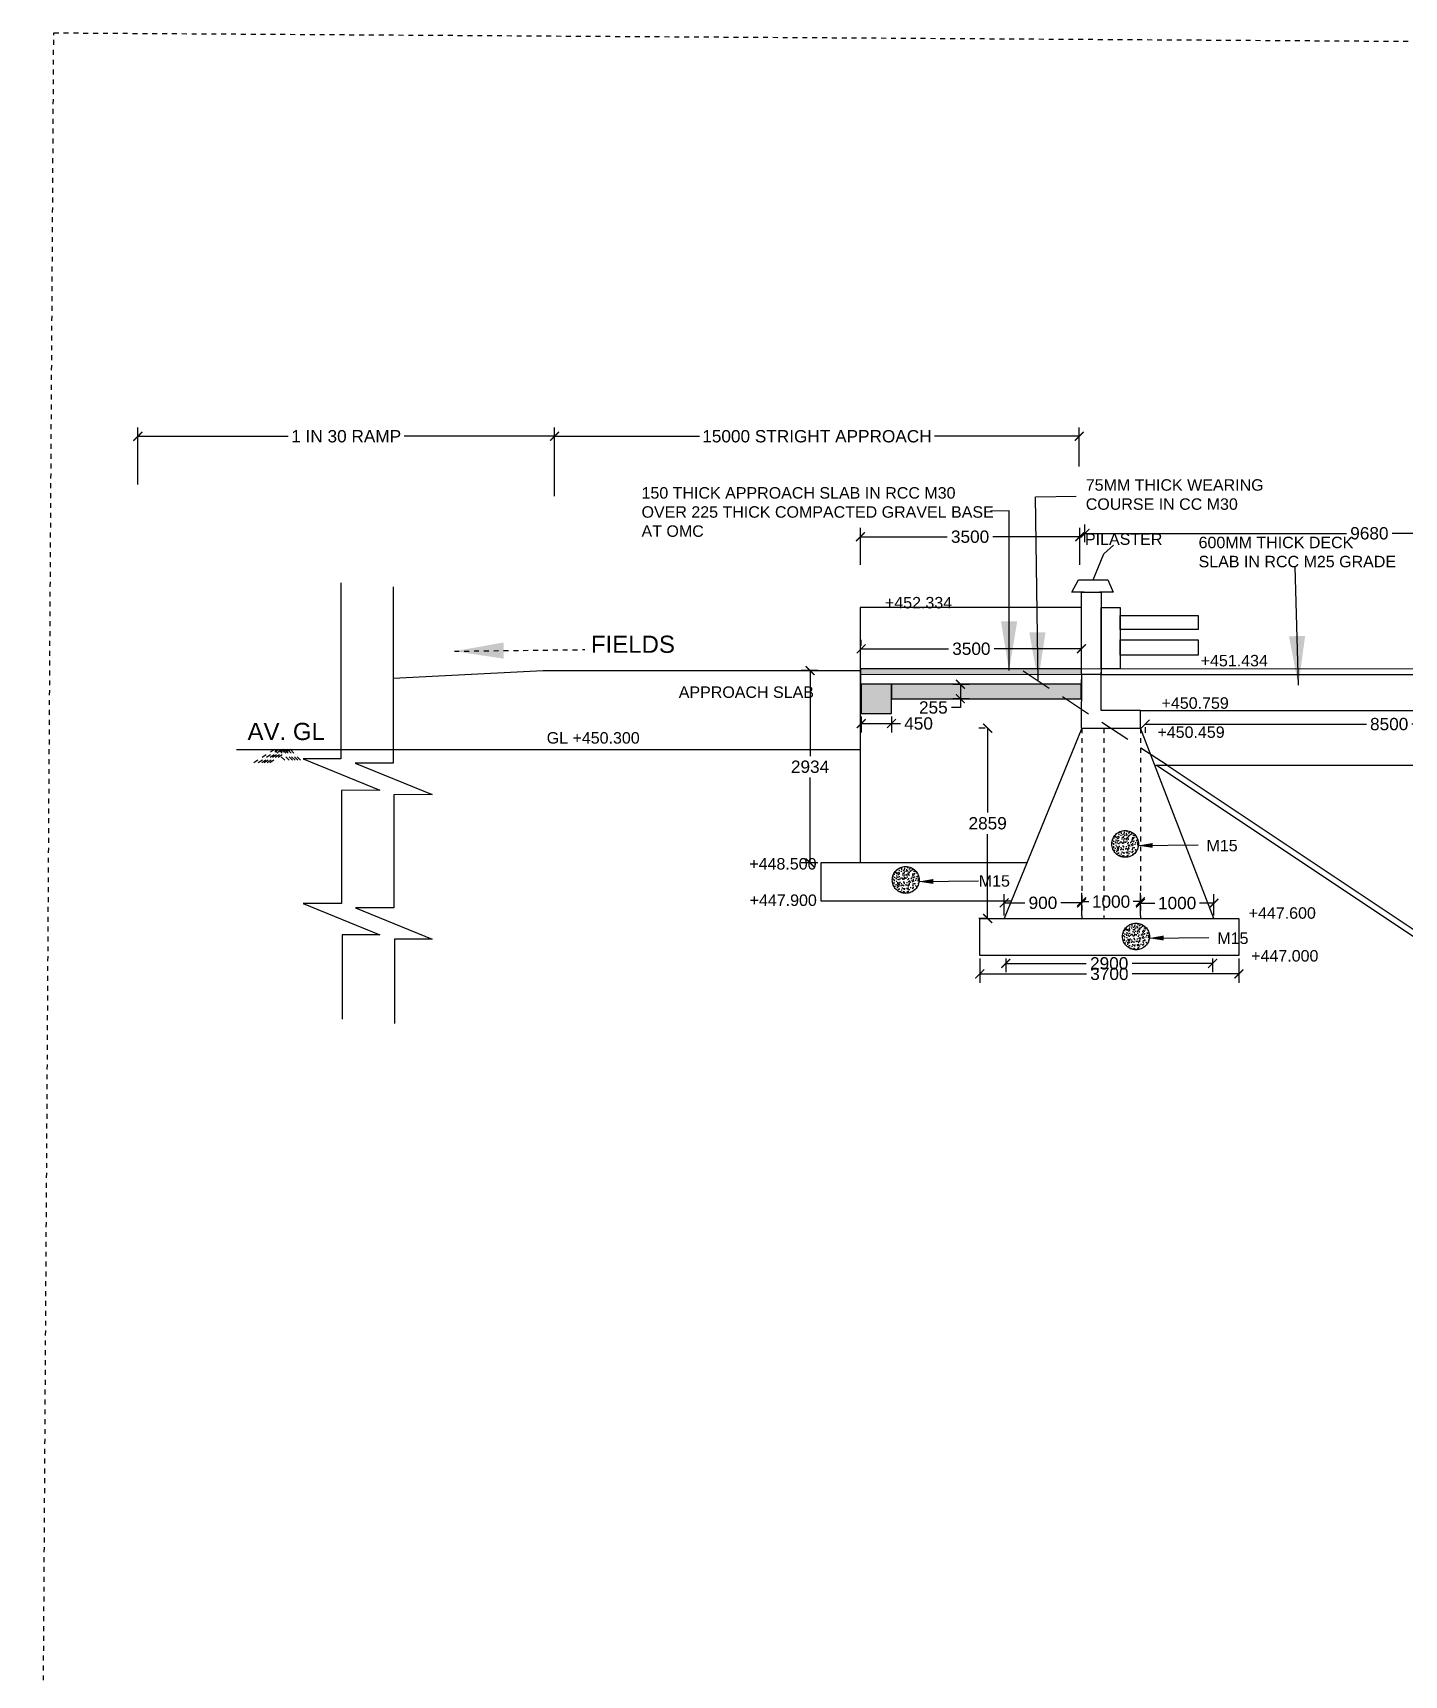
# Model space of a CAD drawing. Header units: inches. Extents: x 334 to 11487, y 381 to 10656.
# Drawn here: x 618.92 to 646.77, y 505.53 to 538.87 of the extents above; entities that cross this region are included whole.
import ezdxf

# ---------------------------------------------------------------- set-up
doc = ezdxf.new("R2010")
doc.units = ezdxf.units.IN
doc.header["$MEASUREMENT"] = 0
doc.linetypes.add('DASHDOT', pattern=[1, 0.5, -0.25, 0, -0.25])
doc.linetypes.add('HIDDEN', pattern=[9.525, 6.35, -3.175])
for name, color, linetype in [('DIMENSION', 255, 'Continuous'), ('DRAWING', 7, 'Continuous'), ('HATCH', 7, 'Continuous'), ('TEXT', 255, 'Continuous')]:
    doc.layers.add(name, color=color, linetype=linetype)
doc.styles.get("Standard").update_dxf_attribs({"font": 'arial.ttf'})
doc.styles.add('TIMES NEW ROMAN', font='times.ttf')
doc.dimstyles.new('dig', dxfattribs={"dimtxt": 0.1875, "dimasz": 0.18, "dimexe": 0.18, "dimexo": 0.0625, "dimgap": 0.09, "dimtad": 0, "dimtih": 1, "dimtoh": 1, "dimdec": 4, "dimzin": 0, "dimdsep": 46, "dimtxsty": 'Standard', "dimblk": 'ARCHTICK', "dimcen": 0.09, "dimadec": 0, "dimazin": 0, "dimtfac": 1, "dimtdec": 4, "dimtofl": 0, "dimtmove": 0, "dimatfit": 3, "dimldrblk": 'ARCHTICK', "dimfxl": 1, "dimtolj": 1, "dimtzin": 0, "dimarcsym": 0})
doc.dimstyles.new('ISO-25', dxfattribs={"dimtxt": 0.636364, "dimasz": 1, "dimexe": 1.25, "dimexo": 0.625, "dimtad": 0, "dimtih": 1, "dimtoh": 1, "dimlfac": 100, "dimtxsty": 'TIMES NEW ROMAN', "dimcen": 2.5, "dimadec": 0, "dimazin": 0, "dimtfac": 1, "dimtmove": 0, "dimatfit": 3, "dimfxl": 1, "dimarcsym": 0})

# ---------------------------------------------------------------- blocks, each defined once
blk = doc.blocks.new('_ArchTick')
at = {"color": 0, "linetype": 'ByBlock', "const_width": 0.15}
blk.add_lwpolyline([(-0.5, -0.5), (0.5, 0.5)], dxfattribs=at)
blk = doc.blocks.new('*D30')
at = {"layer": 'Defpoints', "color": 0, "linetype": 'HIDDEN', "transparency": 16777216}
for p in [(629.516, 530.683), (640.169, 530.006), (629.516, 529.408)]:
    blk.add_point(p, dxfattribs=at)
at = {"layer": 'DIMENSION', "color": 0, "linetype": 'HIDDEN', "lineweight": -2, "transparency": 16777216}
for p, q in [((629.516, 529.471), (629.516, 530.863)), ((640.169, 530.069), (640.169, 530.863)), ((629.516, 530.683), (632.457, 530.683)), ((640.169, 530.683), (637.229, 530.683))]:
    blk.add_line(p, q, dxfattribs=at)
at = {"layer": 'DIMENSION', "color": 0, "linetype": 'HIDDEN', "lineweight": -2, "transparency": 16777216, "xscale": 0.18, "yscale": 0.18, "zscale": 0.18, "rotation": 180}
blk.add_blockref('_ArchTick', (629.516, 530.683), dxfattribs=at)
at = {"layer": 'DIMENSION', "color": 0, "linetype": 'HIDDEN', "lineweight": -2, "transparency": 16777216, "xscale": 0.18, "yscale": 0.18, "zscale": 0.18}
blk.add_blockref('_ArchTick', (640.169, 530.683), dxfattribs=at)
at = {"layer": 'DIMENSION', "color": 0, "linetype": 'HIDDEN', "transparency": 16777216, "insert": (634.843, 530.683), "char_height": 0.25, "attachment_point": 5}
blk.add_mtext('\\A1;15000 STRIGHT APPROACH', dxfattribs=at)
blk = doc.blocks.new('*D31')
at = {"layer": 'Defpoints', "color": 0, "linetype": 'HIDDEN', "transparency": 16777216}
for p in [(621.055, 530.683), (629.516, 529.968), (621.055, 529.645)]:
    blk.add_point(p, dxfattribs=at)
at = {"layer": 'DIMENSION', "color": 0, "linetype": 'HIDDEN', "lineweight": -2, "transparency": 16777216}
for p, q in [((621.055, 529.707), (621.055, 530.863)), ((629.516, 530.03), (629.516, 530.863)), ((621.055, 530.683), (624.106, 530.683)), ((629.516, 530.683), (626.465, 530.683))]:
    blk.add_line(p, q, dxfattribs=at)
at = {"layer": 'DIMENSION', "color": 0, "linetype": 'HIDDEN', "lineweight": -2, "transparency": 16777216, "xscale": 0.18, "yscale": 0.18, "zscale": 0.18, "rotation": 180}
blk.add_blockref('_ArchTick', (621.055, 530.683), dxfattribs=at)
at = {"layer": 'DIMENSION', "color": 0, "linetype": 'HIDDEN', "lineweight": -2, "transparency": 16777216, "xscale": 0.18, "yscale": 0.18, "zscale": 0.18}
blk.add_blockref('_ArchTick', (629.516, 530.683), dxfattribs=at)
at = {"layer": 'DIMENSION', "color": 0, "linetype": 'HIDDEN', "transparency": 16777216, "insert": (625.285, 530.683), "char_height": 0.25, "attachment_point": 5}
blk.add_mtext('\\A1;1 IN 30 RAMP ', dxfattribs=at)
blk = doc.blocks.new('*D37')
at = {"layer": 'Defpoints', "color": 0, "linetype": 'HIDDEN', "transparency": 16777216}
for p in [(641.508, 524.843), (651.414, 524.843), (651.414, 524.84)]:
    blk.add_point(p, dxfattribs=at)
at = {"layer": 'DIMENSION', "color": 0, "linetype": 'HIDDEN', "lineweight": -2, "transparency": 16777216}
for p, q in [((641.508, 524.84), (645.998, 524.84)), ((651.414, 524.84), (646.924, 524.84)), ((641.508, 524.781), (641.508, 524.66)), ((651.414, 524.781), (651.414, 524.66))]:
    blk.add_line(p, q, dxfattribs=at)
at = {"layer": 'DIMENSION', "color": 0, "linetype": 'HIDDEN', "lineweight": -2, "transparency": 16777216, "xscale": 0.18, "yscale": 0.18, "zscale": 0.18, "rotation": 180}
blk.add_blockref('_ArchTick', (641.508, 524.84), dxfattribs=at)
at = {"layer": 'DIMENSION', "color": 0, "linetype": 'HIDDEN', "lineweight": -2, "transparency": 16777216, "xscale": 0.18, "yscale": 0.18, "zscale": 0.18}
blk.add_blockref('_ArchTick', (651.414, 524.84), dxfattribs=at)
at = {"layer": 'DIMENSION', "color": 0, "linetype": 'HIDDEN', "transparency": 16777216, "insert": (646.461, 524.84), "char_height": 0.25, "attachment_point": 5}
blk.add_mtext('\\A1;8500', dxfattribs=at)
blk = doc.blocks.new('*D38')
at = {"layer": 'Defpoints', "color": 0, "linetype": 'HIDDEN', "transparency": 16777216}
for p in [(640.177, 528.644), (635.727, 528.009), (640.177, 528.009)]:
    blk.add_point(p, dxfattribs=at)
at = {"layer": 'DIMENSION', "color": 0, "linetype": 'HIDDEN', "lineweight": -2, "transparency": 16777216}
for p, q in [((635.727, 528.072), (635.727, 528.824)), ((640.177, 528.072), (640.177, 528.824)), ((635.727, 528.644), (637.489, 528.644)), ((640.177, 528.644), (638.415, 528.644))]:
    blk.add_line(p, q, dxfattribs=at)
at = {"layer": 'DIMENSION', "color": 0, "linetype": 'HIDDEN', "lineweight": -2, "transparency": 16777216, "xscale": 0.18, "yscale": 0.18, "zscale": 0.18, "rotation": 180}
blk.add_blockref('_ArchTick', (635.727, 528.644), dxfattribs=at)
at = {"layer": 'DIMENSION', "color": 0, "linetype": 'HIDDEN', "lineweight": -2, "transparency": 16777216, "xscale": 0.18, "yscale": 0.18, "zscale": 0.18}
blk.add_blockref('_ArchTick', (640.177, 528.644), dxfattribs=at)
at = {"layer": 'DIMENSION', "color": 0, "linetype": 'HIDDEN', "transparency": 16777216, "insert": (637.952, 528.644), "char_height": 0.25, "attachment_point": 5}
blk.add_mtext('\\A1;3500', dxfattribs=at)
blk = doc.blocks.new('*D44')
at = {"layer": 'Defpoints', "color": 0, "linetype": 'HIDDEN', "transparency": 16777216}
for p in [(635.742, 525.057), (636.356, 525.057), (636.356, 524.852)]:
    blk.add_point(p, dxfattribs=at)
at = {"layer": 'DIMENSION', "color": 0, "linetype": 'HIDDEN', "lineweight": -2, "transparency": 16777216}
for p, q in [((635.742, 524.995), (635.742, 524.672)), ((635.742, 524.852), (636.356, 524.852)), ((636.356, 524.995), (636.356, 524.672)), ((636.356, 524.852), (636.536, 524.852))]:
    blk.add_line(p, q, dxfattribs=at)
at = {"layer": 'DIMENSION', "color": 0, "linetype": 'HIDDEN', "lineweight": -2, "transparency": 16777216, "xscale": 0.18, "yscale": 0.18, "zscale": 0.18, "rotation": 180}
blk.add_blockref('_ArchTick', (635.742, 524.852), dxfattribs=at)
at = {"layer": 'DIMENSION', "color": 0, "linetype": 'HIDDEN', "lineweight": -2, "transparency": 16777216, "xscale": 0.18, "yscale": 0.18, "zscale": 0.18}
blk.add_blockref('_ArchTick', (636.356, 524.852), dxfattribs=at)
at = {"layer": 'DIMENSION', "color": 0, "linetype": 'HIDDEN', "transparency": 16777216, "insert": (636.906, 524.852), "char_height": 0.25, "attachment_point": 5}
blk.add_mtext('\\A1;450', dxfattribs=at)
blk = doc.blocks.new('*D45')
at = {"layer": 'Defpoints', "color": 0, "linetype": 'HIDDEN', "transparency": 16777216}
for p in [(637.543, 525.651), (637.543, 525.357), (637.755, 525.357)]:
    blk.add_point(p, dxfattribs=at)
at = {"layer": 'DIMENSION', "color": 0, "linetype": 'HIDDEN', "lineweight": -2, "transparency": 16777216}
for p, q in [((637.605, 525.651), (637.935, 525.651)), ((637.755, 525.651), (637.755, 525.357)), ((637.755, 525.177), (637.575, 525.177)), ((637.605, 525.357), (637.935, 525.357)), ((637.755, 525.357), (637.755, 525.177))]:
    blk.add_line(p, q, dxfattribs=at)
at = {"layer": 'DIMENSION', "color": 0, "linetype": 'HIDDEN', "lineweight": -2, "transparency": 16777216, "xscale": 0.18, "yscale": 0.18, "zscale": 0.18}
for p, rotation in [((637.755, 525.651), 90), ((637.755, 525.357), 270)]:
    blk.add_blockref('_ArchTick', p, dxfattribs=dict(at, rotation=rotation))
at = {"layer": 'DIMENSION', "color": 0, "linetype": 'HIDDEN', "transparency": 16777216, "insert": (637.206, 525.177), "char_height": 0.25, "attachment_point": 5}
blk.add_mtext('\\A1;255', dxfattribs=at)
blk = doc.blocks.new('*D46')
at = {"layer": 'Defpoints', "color": 0, "linetype": 'HIDDEN', "transparency": 16777216}
for p in [(640.218, 521.211), (638.643, 520.894), (640.218, 520.894)]:
    blk.add_point(p, dxfattribs=at)
at = {"layer": 'DIMENSION', "color": 0, "linetype": 'HIDDEN', "lineweight": -2, "transparency": 16777216}
for p, q in [((638.643, 520.956), (638.643, 521.391)), ((638.643, 521.211), (639.065, 521.211)), ((640.218, 521.211), (639.796, 521.211)), ((640.218, 520.956), (640.218, 521.391))]:
    blk.add_line(p, q, dxfattribs=at)
at = {"layer": 'DIMENSION', "color": 0, "linetype": 'HIDDEN', "lineweight": -2, "transparency": 16777216, "xscale": 0.18, "yscale": 0.18, "zscale": 0.18, "rotation": 180}
blk.add_blockref('_ArchTick', (638.643, 521.211), dxfattribs=at)
at = {"layer": 'DIMENSION', "color": 0, "linetype": 'HIDDEN', "lineweight": -2, "transparency": 16777216, "xscale": 0.18, "yscale": 0.18, "zscale": 0.18}
blk.add_blockref('_ArchTick', (640.218, 521.211), dxfattribs=at)
at = {"layer": 'DIMENSION', "color": 0, "linetype": 'HIDDEN', "transparency": 16777216, "insert": (639.431, 521.211), "char_height": 0.25, "attachment_point": 5}
blk.add_mtext('\\A1;900', dxfattribs=at)
blk = doc.blocks.new('*D47')
at = {"layer": 'Defpoints', "color": 0, "linetype": 'HIDDEN', "transparency": 16777216}
for p in [(641.409, 521.236), (640.218, 520.894), (641.409, 520.894)]:
    blk.add_point(p, dxfattribs=at)
at = {"layer": 'DIMENSION', "color": 0, "linetype": 'HIDDEN', "lineweight": -2, "transparency": 16777216}
for p, q in [((640.218, 520.956), (640.218, 521.416)), ((640.218, 521.236), (640.362, 521.236)), ((641.409, 521.236), (641.265, 521.236)), ((641.409, 520.956), (641.409, 521.416))]:
    blk.add_line(p, q, dxfattribs=at)
at = {"layer": 'DIMENSION', "color": 0, "linetype": 'HIDDEN', "lineweight": -2, "transparency": 16777216, "xscale": 0.18, "yscale": 0.18, "zscale": 0.18, "rotation": 180}
blk.add_blockref('_ArchTick', (640.218, 521.236), dxfattribs=at)
at = {"layer": 'DIMENSION', "color": 0, "linetype": 'HIDDEN', "lineweight": -2, "transparency": 16777216, "xscale": 0.18, "yscale": 0.18, "zscale": 0.18}
blk.add_blockref('_ArchTick', (641.409, 521.236), dxfattribs=at)
at = {"layer": 'DIMENSION', "color": 0, "linetype": 'HIDDEN', "transparency": 16777216, "insert": (640.814, 521.236), "char_height": 0.25, "attachment_point": 5}
blk.add_mtext('\\A1;1000', dxfattribs=at)
blk = doc.blocks.new('*D48')
at = {"layer": 'Defpoints', "color": 0, "linetype": 'HIDDEN', "transparency": 16777216}
for p in [(642.903, 521.206), (641.409, 520.894), (642.903, 520.894)]:
    blk.add_point(p, dxfattribs=at)
at = {"layer": 'DIMENSION', "color": 0, "linetype": 'HIDDEN', "lineweight": -2, "transparency": 16777216}
for p, q in [((641.409, 520.956), (641.409, 521.386)), ((641.409, 521.206), (641.705, 521.206)), ((642.903, 521.206), (642.607, 521.206)), ((642.903, 520.956), (642.903, 521.386))]:
    blk.add_line(p, q, dxfattribs=at)
at = {"layer": 'DIMENSION', "color": 0, "linetype": 'HIDDEN', "lineweight": -2, "transparency": 16777216, "xscale": 0.18, "yscale": 0.18, "zscale": 0.18, "rotation": 180}
blk.add_blockref('_ArchTick', (641.409, 521.206), dxfattribs=at)
at = {"layer": 'DIMENSION', "color": 0, "linetype": 'HIDDEN', "lineweight": -2, "transparency": 16777216, "xscale": 0.18, "yscale": 0.18, "zscale": 0.18}
blk.add_blockref('_ArchTick', (642.903, 521.206), dxfattribs=at)
at = {"layer": 'DIMENSION', "color": 0, "linetype": 'HIDDEN', "transparency": 16777216, "insert": (642.156, 521.206), "char_height": 0.25, "attachment_point": 5}
blk.add_mtext('\\A1;1000', dxfattribs=at)
blk = doc.blocks.new('*D49')
at = {"layer": 'Defpoints', "color": 0, "linetype": 'HIDDEN', "transparency": 16777216}
for p in [(638.149, 520.146), (643.41, 520.146), (643.41, 519.769)]:
    blk.add_point(p, dxfattribs=at)
at = {"layer": 'DIMENSION', "color": 0, "linetype": 'HIDDEN', "lineweight": -2, "transparency": 16777216}
for p, q in [((638.149, 520.084), (638.149, 519.589)), ((643.41, 520.084), (643.41, 519.589)), ((638.149, 519.769), (640.317, 519.769)), ((643.41, 519.769), (641.243, 519.769))]:
    blk.add_line(p, q, dxfattribs=at)
at = {"layer": 'DIMENSION', "color": 0, "linetype": 'HIDDEN', "lineweight": -2, "transparency": 16777216, "xscale": 0.18, "yscale": 0.18, "zscale": 0.18, "rotation": 180}
blk.add_blockref('_ArchTick', (638.149, 519.769), dxfattribs=at)
at = {"layer": 'DIMENSION', "color": 0, "linetype": 'HIDDEN', "lineweight": -2, "transparency": 16777216, "xscale": 0.18, "yscale": 0.18, "zscale": 0.18}
blk.add_blockref('_ArchTick', (643.41, 519.769), dxfattribs=at)
at = {"layer": 'DIMENSION', "color": 0, "linetype": 'HIDDEN', "transparency": 16777216, "insert": (640.78, 519.769), "char_height": 0.25, "attachment_point": 5}
blk.add_mtext('\\A1;3700', dxfattribs=at)
blk = doc.blocks.new('*D64')
at = {"layer": 'Defpoints', "color": 0, "linetype": 'HIDDEN', "transparency": 16777216}
for p in [(634.703, 525.928), (634.923, 525.928), (634.923, 522.021)]:
    blk.add_point(p, dxfattribs=at)
at = {"layer": 'DIMENSION', "color": 0, "linetype": 'HIDDEN', "lineweight": -2, "transparency": 16777216}
for p, q in [((634.86, 525.928), (634.523, 525.928)), ((634.703, 525.928), (634.703, 524.192)), ((634.703, 522.021), (634.703, 523.757)), ((634.86, 522.021), (634.523, 522.021))]:
    blk.add_line(p, q, dxfattribs=at)
at = {"layer": 'DIMENSION', "color": 0, "linetype": 'HIDDEN', "lineweight": -2, "transparency": 16777216, "xscale": 0.18, "yscale": 0.18, "zscale": 0.18}
for p, rotation in [((634.703, 525.928), 90), ((634.703, 522.021), 270)]:
    blk.add_blockref('_ArchTick', p, dxfattribs=dict(at, rotation=rotation))
at = {"layer": 'DIMENSION', "color": 0, "linetype": 'HIDDEN', "transparency": 16777216, "insert": (634.703, 523.974), "char_height": 0.25, "attachment_point": 5}
blk.add_mtext('\\A1;2934', dxfattribs=at)
blk = doc.blocks.new('*D65')
at = {"layer": 'Defpoints', "color": 0, "linetype": 'HIDDEN', "transparency": 16777216}
for p in [(638.309, 524.758), (638.322, 524.758), (638.322, 520.894)]:
    blk.add_point(p, dxfattribs=at)
at = {"layer": 'DIMENSION', "color": 0, "linetype": 'HIDDEN', "lineweight": -2, "transparency": 16777216}
for p, q in [((638.259, 524.758), (638.129, 524.758)), ((638.309, 524.758), (638.309, 523.043)), ((638.309, 520.894), (638.309, 522.608)), ((638.259, 520.894), (638.129, 520.894))]:
    blk.add_line(p, q, dxfattribs=at)
at = {"layer": 'DIMENSION', "color": 0, "linetype": 'HIDDEN', "lineweight": -2, "transparency": 16777216, "xscale": 0.18, "yscale": 0.18, "zscale": 0.18}
for p, rotation in [((638.309, 524.758), 90), ((638.309, 520.894), 270)]:
    blk.add_blockref('_ArchTick', p, dxfattribs=dict(at, rotation=rotation))
at = {"layer": 'DIMENSION', "color": 0, "linetype": 'HIDDEN', "transparency": 16777216, "insert": (638.309, 522.826), "char_height": 0.25, "attachment_point": 5}
blk.add_mtext('\\A1;2859', dxfattribs=at)
blk = doc.blocks.new('*D66')
at = {"layer": 'Defpoints', "color": 0, "linetype": 'HIDDEN', "transparency": 16777216}
for p in [(638.676, 520.146), (642.876, 520.146), (642.876, 519.982)]:
    blk.add_point(p, dxfattribs=at)
at = {"layer": 'DIMENSION', "color": 0, "linetype": 'HIDDEN', "lineweight": -2, "transparency": 16777216}
for p, q in [((638.676, 520.084), (638.676, 519.802)), ((638.676, 519.982), (640.311, 519.982)), ((642.876, 519.982), (641.241, 519.982)), ((642.876, 520.084), (642.876, 519.802))]:
    blk.add_line(p, q, dxfattribs=at)
at = {"layer": 'DIMENSION', "color": 0, "linetype": 'HIDDEN', "lineweight": -2, "transparency": 16777216, "xscale": 0.18, "yscale": 0.18, "zscale": 0.18, "rotation": 180}
blk.add_blockref('_ArchTick', (638.676, 519.982), dxfattribs=at)
at = {"layer": 'DIMENSION', "color": 0, "linetype": 'HIDDEN', "lineweight": -2, "transparency": 16777216, "xscale": 0.18, "yscale": 0.18, "zscale": 0.18}
blk.add_blockref('_ArchTick', (642.876, 519.982), dxfattribs=at)
at = {"layer": 'DIMENSION', "color": 0, "linetype": 'HIDDEN', "transparency": 16777216, "insert": (640.776, 519.982), "char_height": 0.25, "attachment_point": 5}
blk.add_mtext('\\A1;2900', dxfattribs=at)
blk = doc.blocks.new('*D93')
at = {"layer": 'Defpoints', "color": 0, "linetype": 'HIDDEN', "transparency": 16777216}
for p in [(640.285, 528.713), (640.285, 528.472), (651.832, 528.425)]:
    blk.add_point(p, dxfattribs=at)
at = {"layer": 'DIMENSION', "color": 0, "linetype": 'HIDDEN', "lineweight": -2, "transparency": 16777216}
for p, q in [((640.285, 528.534), (640.285, 528.893)), ((651.832, 528.487), (651.832, 528.893)), ((640.285, 528.713), (645.596, 528.713)), ((651.832, 528.713), (646.522, 528.713))]:
    blk.add_line(p, q, dxfattribs=at)
at = {"layer": 'DIMENSION', "color": 0, "linetype": 'HIDDEN', "lineweight": -2, "transparency": 16777216, "xscale": 0.18, "yscale": 0.18, "zscale": 0.18, "rotation": 180}
blk.add_blockref('_ArchTick', (640.285, 528.713), dxfattribs=at)
at = {"layer": 'DIMENSION', "color": 0, "linetype": 'HIDDEN', "lineweight": -2, "transparency": 16777216, "xscale": 0.18, "yscale": 0.18, "zscale": 0.18}
blk.add_blockref('_ArchTick', (651.832, 528.713), dxfattribs=at)
at = {"layer": 'DIMENSION', "color": 0, "linetype": 'HIDDEN', "transparency": 16777216, "insert": (646.059, 528.713), "char_height": 0.25, "attachment_point": 5}
blk.add_mtext('\\A1;9680', dxfattribs=at)
blk = doc.blocks.new('*D163')
at = {"layer": 'Defpoints', "color": 0, "linetype": 'HIDDEN', "transparency": 16777216}
for p in [(635.742, 526.369), (640.213, 526.369), (640.213, 526.369)]:
    blk.add_point(p, dxfattribs=at)
at = {"layer": 'DIMENSION', "color": 0, "linetype": 'HIDDEN', "lineweight": -2, "transparency": 16777216}
for p, q in [((635.742, 526.432), (635.742, 526.549)), ((640.213, 526.432), (640.213, 526.549)), ((635.742, 526.369), (637.515, 526.369)), ((640.213, 526.369), (638.44, 526.369))]:
    blk.add_line(p, q, dxfattribs=at)
at = {"layer": 'DIMENSION', "color": 0, "linetype": 'HIDDEN', "lineweight": -2, "transparency": 16777216, "xscale": 0.18, "yscale": 0.18, "zscale": 0.18, "rotation": 180}
blk.add_blockref('_ArchTick', (635.742, 526.369), dxfattribs=at)
at = {"layer": 'DIMENSION', "color": 0, "linetype": 'HIDDEN', "lineweight": -2, "transparency": 16777216, "xscale": 0.18, "yscale": 0.18, "zscale": 0.18}
blk.add_blockref('_ArchTick', (640.213, 526.369), dxfattribs=at)
at = {"layer": 'DIMENSION', "color": 0, "linetype": 'HIDDEN', "transparency": 16777216, "insert": (637.978, 526.369), "char_height": 0.25, "attachment_point": 5}
blk.add_mtext('\\A1;3500', dxfattribs=at)

msp = doc.modelspace()

# ---------------------------------------------------------------- hatches: boundary and pattern name
at = {"layer": 'HATCH', "linetype": 'HIDDEN'}
h = msp.add_hatch(dxfattribs=at)
h.set_pattern_fill('AR-CONC', color=256, scale=0.018017, style=0)
h.set_pattern_definition([(50, (138.94047, 10.86556), (0.129227675, -0.011305957), [0.013512636, -0.148638994]), (355, (138.94047, 10.86556), (-0.024998617, 0.135521312), [0.010810109, -0.118911195]), (100.451444, (138.95124, 10.86462), (0.104229058, 0.124215354), [0.011483973, -0.126323707]), (46.1842, (138.94047, 10.9016), (0.192283246, -0.029821357), [0.020268954, -0.22295849]), (96.635635, (138.9565, 10.8991), (0.16839662, 0.175505465), [0.01722597, -0.189485667]), (351.184164, (138.94047, 10.9016), (0.16839662, 0.175505465), [0.016215163, -0.178366793]), (21, (138.95849, 10.89258), (0.107543835, -0.072539233), [0.013512636, -0.148638994]), (326, (138.95849, 10.89258), (0.043837753, 0.13064918), [0.010810109, -0.118911195]), (71.451445, (138.96745, 10.88654), (0.151381587, 0.058109947), [0.011483973, -0.126323707]), (37.5, (138.94047, 10.86556), (0.0021908226, 0.059976979), [0, -0.1174698475, 0, -0.12071288, 0, -0.1193616165]), (7.5, (138.94047, 10.86556), (0.047396838, 0.071060558), [0, -0.0688243585, 0, -0.11476732, 0, -0.0454925406]), (327.5, (138.90029, 10.86556), (0.0961779757, -0.004063677), [0, -0.0450421194, 0, -0.140531413, 0, -0.1864743744]), (317.5, (138.882276, 10.86556), (0.105071764, 0.018035762), [0, -0.058554755, 0, -0.093327271, 0, -0.132423831])])
h.paths.add_polyline_path([(639.12368, 525.85085), (638.94479, 525.96758), (635.73642, 525.96758), (635.73642, 525.85123)])
h.paths.add_polyline_path([(638.94479, 525.96758), (639.12368, 525.85085), (640.21312, 525.85072), (640.21312, 525.96758)])
h.paths.add_polyline_path([(675.63899, 525.96354), (675.63899, 525.8589), (680.1157, 525.85744), (680.11358, 525.96354)])
h = msp.add_hatch(dxfattribs=at)
h.set_pattern_fill('AR-CONC', color=256, scale=0.018017, style=0)
h.set_pattern_definition([(50, (-3594.62611, -2435.76912), (0.1292276752, -0.0113059566), [0.0135126358, -0.148638994]), (355, (-3594.62611, -2435.76912), (-0.0249986166, 0.1355213117), [0.0108101087, -0.1189111953]), (100.4514, (-3594.61535, -2435.77006), (0.1042291547, 0.1242152728), [0.011483973, -0.126323707]), (46.1842, (-3594.62611, -2435.73308), (0.192283195, -0.029821309), [0.020268954, -0.222958491]), (96.6356, (-3594.6101, -2435.73557), (0.168396757, 0.175505334), [0.01722596, -0.18948553]), (351.1842, (-3594.62611, -2435.73308), (0.16839662, 0.1755054655), [0.016215163, -0.178366793]), (21, (-3594.6081, -2435.74209), (0.107543835, -0.0725392326), [0.0135126358, -0.148638994]), (326, (-3594.6081, -2435.74209), (0.043837753, 0.1306491797), [0.0108101087, -0.1189111953]), (71.4514, (-3594.59914, -2435.74814), (0.151381632, 0.0581098286), [0.011483973, -0.126323707]), (37.5, (-3594.626115, -2435.76912), (0.00219082262, 0.0599769789), [0, -0.1174698475, 0, -0.1207128801, 0, -0.1193616165]), (7.5, (-3594.626115, -2435.76912), (0.0473968381, 0.0710605577), [0, -0.0688243585, 0, -0.1147673203, 0, -0.0454925406]), (327.5, (-3594.666292, -2435.76912), (0.0961779757, -0.0040636769), [0, -0.0450421194, 0, -0.1405314126, 0, -0.1864743744]), (317.5, (-3594.68431, -2435.76912), (0.1050717644, 0.0180357623), [0, -0.0585547553, 0, -0.0933272715, 0, -0.1324238311])])
h.paths.add_polyline_path([(640.20883, 525.65116), (636.35563, 525.65116), (636.35563, 525.35665), (640.20883, 525.35665)])
h.paths.add_polyline_path([(636.35563, 525.65116), (635.74164, 525.65116), (635.74164, 525.05742), (636.35563, 525.05742)])
h = msp.add_hatch(dxfattribs=at)
h.set_pattern_fill('AR-CONC', color=256, scale=0.019323, style=0)
h.set_pattern_definition([(50, (-3907.92413, -2653.21788), (0.1385935166, -0.0121253616), [0.014491971, -0.1594116807]), (355, (-3907.92413, -2653.21788), (-0.026810404, 0.1453432875), [0.0115935768, -0.1275293445]), (100.4514, (-3907.91258, -2653.2189), (0.1117832155, 0.1332178377), [0.0123162798, -0.1354790818]), (46.1842, (-3907.92413, -2653.17924), (0.2062190173, -0.0319826233), [0.0217379565, -0.239117521]), (96.6356, (-3907.90694, -2653.1819), (0.180601397, 0.188225172), [0.01847442, -0.20321859]), (351.1842, (-3907.92413, -2653.17924), (0.18060125, 0.188225313), [0.017390365, -0.191294017]), (21, (-3907.9048, -2653.1889), (0.115338129, -0.0777965503), [0.014491971, -0.1594116807]), (326, (-3907.9048, -2653.1889), (0.0470149164, 0.1401180454), [0.0115935768, -0.1275293445]), (71.4514, (-3907.89519, -2653.19538), (0.1623530926, 0.062321368), [0.0123162798, -0.1354790818]), (37.5, (-3907.924127, -2653.217884), (0.0023496036, 0.0643238409), [0, -0.1259835343, 0, -0.1294616073, 0, -0.1280124102]), (7.5, (-3907.92413, -2653.217884), (0.050831948, 0.0762107077), [0, -0.0738124388, 0, -0.1230851401, 0, -0.0487896356]), (327.5, (-3907.967216, -2653.217884), (0.1031485233, -0.00435819395), [0, -0.0483065699, 0, -0.1507164981, 0, -0.1999891994]), (317.5, (-3907.98654, -2653.21788), (0.1126868938, 0.0193429133), [0, -0.0627985409, 0, -0.1000912128, 0, -0.1420213155])])
h.paths.add_polyline_path([(641.37347, 522.40866, 1), (640.82849, 522.40866, 1)])
h = msp.add_hatch(dxfattribs=at)
h.set_pattern_fill('AR-CONC', color=256, scale=0.019323, style=0)
h.set_pattern_definition([(50, (-3912.38047, -2653.94927), (0.1385935166, -0.0121253616), [0.014491971, -0.1594116807]), (355, (-3912.38047, -2653.94927), (-0.026810404, 0.1453432875), [0.0115935768, -0.1275293445]), (100.4514, (-3912.36892, -2653.95028), (0.1117832155, 0.1332178377), [0.0123162798, -0.1354790818]), (46.1842, (-3912.38047, -2653.91063), (0.2062190173, -0.0319826233), [0.0217379565, -0.239117521]), (96.6356, (-3912.36329, -2653.9133), (0.180601397, 0.188225172), [0.01847442, -0.20321859]), (351.1842, (-3912.38047, -2653.91063), (0.18060125, 0.188225313), [0.017390365, -0.191294017]), (21, (-3912.36115, -2653.92029), (0.115338129, -0.0777965503), [0.014491971, -0.1594116807]), (326, (-3912.36115, -2653.92029), (0.0470149164, 0.1401180454), [0.0115935768, -0.1275293445]), (71.4514, (-3912.35154, -2653.92677), (0.1623530926, 0.062321368), [0.0123162798, -0.1354790818]), (37.5, (-3912.38047, -2653.94927), (0.0023496036, 0.0643238409), [0, -0.1259835343, 0, -0.1294616073, 0, -0.1280124102]), (7.5, (-3912.38047, -2653.94927), (0.050831948, 0.0762107077), [0, -0.0738124388, 0, -0.1230851401, 0, -0.0487896356]), (327.5, (-3912.42356, -2653.94927), (0.1031485233, -0.00435819395), [0, -0.0483065699, 0, -0.1507164981, 0, -0.1999891994]), (317.5, (-3912.44288, -2653.94927), (0.1126868938, 0.0193429133), [0, -0.0627985409, 0, -0.1000912128, 0, -0.1420213155])])
h.paths.add_polyline_path([(636.91712, 521.67727, 1), (636.37214, 521.67727, 1)])
h = msp.add_hatch(dxfattribs=at)
h.set_pattern_fill('AR-CONC', color=256, scale=0.019323, style=0)
h.set_pattern_definition([(50, (-3907.70436, -2655.09764), (0.1385935166, -0.0121253616), [0.014491971, -0.1594116807]), (355, (-3907.70436, -2655.09764), (-0.026810404, 0.1453432875), [0.0115935768, -0.1275293445]), (100.4514, (-3907.69281, -2655.09865), (0.1117832155, 0.1332178377), [0.0123162798, -0.1354790818]), (46.1842, (-3907.70436, -2655.059), (0.2062190173, -0.0319826233), [0.0217379565, -0.239117521]), (96.6356, (-3907.68717, -2655.06166), (0.180601397, 0.188225172), [0.01847442, -0.20321859]), (351.1842, (-3907.70436, -2655.059), (0.18060125, 0.188225313), [0.017390365, -0.191294017]), (21, (-3907.68504, -2655.06866), (0.115338129, -0.0777965503), [0.014491971, -0.1594116807]), (326, (-3907.68504, -2655.06866), (0.0470149164, 0.1401180454), [0.0115935768, -0.1275293445]), (71.4514, (-3907.67542, -2655.07514), (0.1623530926, 0.062321368), [0.0123162798, -0.1354790818]), (37.5, (-3907.70436, -2655.097643), (0.0023496036, 0.0643238409), [0, -0.1259835343, 0, -0.1294616073, 0, -0.1280124102]), (7.5, (-3907.70436, -2655.09764), (0.050831948, 0.0762107077), [0, -0.0738124388, 0, -0.1230851401, 0, -0.0487896356]), (327.5, (-3907.747447, -2655.097643), (0.1031485233, -0.00435819395), [0, -0.0483065699, 0, -0.1507164981, 0, -0.1999891994]), (317.5, (-3907.76677, -2655.09764), (0.1126868938, 0.0193429133), [0, -0.0627985409, 0, -0.1000912128, 0, -0.1420213155])])
h.paths.add_polyline_path([(641.59323, 520.5289, 1), (641.04826, 520.5289, 1)])

# ---------------------------------------------------------------- linework, layer by layer
at = {"layer": 'DIMENSION', "ltscale": 0.02}
for points in [[(639.2855, 529.45594), (640.10479, 529.46534)], [(640.45178, 527.76757), (640.66954, 528.2979), (640.86119, 528.4735)]]:
    msp.add_lwpolyline(points, dxfattribs=at)
at = {"layer": 'DIMENSION', "linetype": 'DASHDOT', "ltscale": 0.02}
for points in [[(623.82968, 524.32295), (623.40994, 524.0525)], [(623.91947, 524.32295), (623.49972, 524.0525)], [(623.9913, 524.32295), (623.57155, 524.0525)], [(624.04045, 524.32295), (623.62071, 524.0525)], [(624.09717, 524.32295), (623.67742, 524.0525)], [(624.15387, 524.32295), (623.73413, 524.0525)], [(623.82968, 524.32295), (624.05612, 524.08417)], [(623.91947, 524.32295), (624.1459, 524.08417)], [(623.9913, 524.32295), (624.21773, 524.08417)], [(624.04045, 524.32295), (624.26689, 524.08417)], [(624.09717, 524.32295), (624.3236, 524.08417)], [(624.15387, 524.32295), (624.38031, 524.08417)]]:
    msp.add_lwpolyline(points, dxfattribs=at)
at = {"layer": 'DRAWING'}
for p, q in [((625.17842, 527.71059), (625.17842, 524.13306)), ((626.23927, 527.62458), (626.23927, 524.04705)), ((625.17842, 524.13306), (624.40928, 524.13306)), ((624.40928, 524.13306), (625.97136, 523.49839)), ((626.23927, 524.04705), (625.47013, 524.04705)), ((625.47013, 524.04705), (627.03221, 523.41238)), ((625.97136, 523.49839), (625.19049, 523.49081)), ((625.19049, 523.49081), (625.19049, 521.19959)), ((627.03221, 523.41238), (626.25134, 523.4048)), ((626.25134, 523.4048), (626.25134, 521.11359)), ((625.19049, 521.19959), (624.41163, 521.19959)), ((624.41163, 521.19959), (625.97084, 520.56219)), ((626.25134, 521.11359), (625.47248, 521.11359)), ((625.47248, 521.11359), (627.03169, 520.47619)), ((625.97084, 520.56219), (625.20558, 520.56219)), ((625.20558, 520.56219), (625.20558, 518.84815)), ((627.03169, 520.47619), (626.26643, 520.47619)), ((626.26643, 520.47619), (626.26643, 518.76215))]:
    msp.add_line(p, q, dxfattribs=at)
at = {"layer": 'DRAWING', "linetype": 'DASHDOT', "ltscale": 0.01}
for p, q in [((640.21842, 524.75796), (640.21842, 520.89374)), ((640.6651, 524.75796), (640.6651, 520.89374)), ((641.40868, 524.75796), (641.40868, 520.89374))]:
    msp.add_line(p, q, dxfattribs=at)
at = {"layer": 'DRAWING', "linetype": 'DASHDOT', "ltscale": 0.02}
msp.add_lwpolyline([(619.34798, 538.87389), (718.64484, 538.25588), (718.22011, 470.01199), (618.92325, 470.62999)], close=True, dxfattribs=at)
at = {"layer": 'DRAWING'}
for points in [[(640.2671, 527.52166), (640.01547, 527.52166), (640.15185, 527.76756), (640.75169, 527.76756), (640.85785, 527.51927), (640.58074, 527.52166)], [(640.21312, 525.85072), (640.20883, 524.75796), (641.40868, 524.75796), (641.40868, 525.11827), (640.61206, 525.11827), (640.615, 525.897)], [(640.21842, 524.75796), (638.64269, 520.89374), (642.90281, 520.89374), (641.40868, 524.75796)], [(623.06021, 524.32734), (625.17842, 524.32734)]]:
    msp.add_lwpolyline(points, dxfattribs=at)
for points in [[(640.21312, 527.52166), (640.615, 527.52166), (640.615, 525.85072), (640.21312, 525.85072)], [(640.615, 527.21001), (640.99862, 527.21001), (640.99862, 525.96354), (640.615, 525.96354)], [(640.99862, 527.04857), (642.57967, 527.04857), (642.57967, 526.75846), (640.99862, 526.75846)], [(640.99862, 526.54988), (642.57981, 526.54988), (642.57981, 526.23923), (640.99862, 526.23923)]]:
    msp.add_lwpolyline(points, close=True, dxfattribs=at)
at = {"layer": 'DRAWING', "linetype": 'HIDDEN'}
for points in [[(635.72347, 527.21001), (635.72347, 522.02136)], [(639.1025, 522.02136), (634.92273, 522.02136), (634.92273, 521.25595), (638.79039, 521.25595)]]:
    msp.add_lwpolyline(points, dxfattribs=at)
at = {"layer": 'DRAWING', "ltscale": 0.02}
for points in [[(640.21312, 527.21001), (635.72347, 527.21001)], [(626.23927, 525.7717), (629.28722, 525.92762), (635.72347, 525.92762)], [(635.73642, 525.85123), (635.73642, 525.96758), (640.21312, 525.96758), (674.8535, 525.96354)], [(640.615, 525.85072), (675.23711, 525.85072)], [(641.40868, 525.11827), (675.26705, 525.11827)], [(640.21842, 524.75796), (641.40868, 524.75796)], [(625.17842, 524.32734), (635.72347, 524.32734)], [(641.70007, 524.00435), (674.63975, 524.00435)], [(641.73875, 524.00435), (650.72752, 518.01523), (665.66858, 518.01523), (674.0011, 523.61396)], [(641.95327, 524.00435), (650.76352, 518.13418), (665.63233, 518.13418), (674.07596, 523.80757)]]:
    msp.add_lwpolyline(points, dxfattribs=at)
at = {"layer": 'DRAWING', "linetype": 'HIDDEN'}
for points in [[(635.73642, 525.85123), (640.21312, 525.85072), (640.20883, 525.65116), (635.73642, 525.65116)], [(636.35563, 525.65116), (635.74164, 525.65116), (635.74164, 525.05742), (636.35563, 525.05742)], [(640.20883, 525.65116), (636.35563, 525.65116), (636.35563, 525.35665), (640.20883, 525.35665)], [(638.1494, 520.89374), (643.41037, 520.89374), (643.41037, 520.14607), (638.1494, 520.14607)]]:
    msp.add_lwpolyline(points, close=True, dxfattribs=at)
at = {"layer": 'DRAWING', "linetype": 'HIDDEN', "ltscale": 0.1}
msp.add_lwpolyline([(641.95327, 524.00435), (638.94479, 525.96758)], dxfattribs=at)
at = {"layer": 'DRAWING', "linetype": 'HIDDEN'}
for centre in [(641.10098, 522.40866), (636.64463, 521.67727), (641.32075, 520.5289)]:
    msp.add_circle(centre, 0.27249, dxfattribs=at)

# ---------------------------------------------------------------- texts
at = {"layer": 'TEXT', "attachment_point": 1}
for s, insert, char_height, width in [('75MM THICK WEARING COURSE IN CC M30', (640.30082, 529.81146), 0.2326387, 4.5251086), ('150 THICK APPROACH SLAB IN RCC M30 OVER 225 THICK COMPACTED GRAVEL BASE AT OMC', (631.28151, 529.65095), 0.2326387, 7.2027839), ('PILASTER', (640.28523, 528.71252), 0.232639, 1.5695429), ('600MM THICK DECK SLAB IN RCC M25 GRADE', (642.59143, 528.64465), 0.2326387, 4.0025198), ('+452.334', (636.22334, 527.42207), 0.232639, 1.3513449), ('FIELDS', (630.25387, 526.63645), 0.348958, 7.8070281), ('+451.434', (642.63348, 526.24547), 0.232639, 1.3513449), ('APPROACH SLAB', (632.03721, 525.6055), 0.2326387, 2.7882877), ('+450.759', (641.83969, 525.38489), 0.232639, 1.3513449), ('AV. GL', (623.28221, 524.86586), 0.348958, 3.8408736), ('+450.459', (641.75603, 524.79368), 0.232639, 1.3513449), ('GL +450.300', (629.35619, 524.67725), 0.2326387, 1.9669226), (' M15', (642.6619, 522.49002), 0.232639, 0.7118267), ('+448.500', (633.46962, 522.12076), 0.232639, 1.3513449), (' M15', (638.03838, 521.77254), 0.232639, 0.7118267), ('+447.900', (633.47619, 521.38189), 0.232639, 1.3513449), ('+447.600', (643.60806, 521.12199), 0.232639, 1.3513449), (' M15', (642.88167, 520.61026), 0.232639, 0.7118267), ('+447.000', (643.65973, 520.253), 0.232639, 1.3513449)]:
    msp.add_mtext(s, dxfattribs=dict(at, insert=insert, char_height=char_height, width=width))

# ---------------------------------------------------------------- dimensions: what is measured, and where the dimension line sits
at = {"layer": 'DIMENSION', "linetype": 'HIDDEN'}
for base, p1, p2, text, picture, middle in [((621.05458, 530.68296), (629.5158, 529.96797), (621.05458, 529.64476), '1 IN 30 RAMP ', '*D31', (625.28519, 530.68296)), ((629.5158, 530.68296), (640.16937, 530.00635), (629.5158, 529.40841), '15000 STRIGHT APPROACH', '*D30', (634.84259, 530.68296)), ((640.17678, 528.64399), (635.72742, 528.0092), (640.17678, 528.0092), '3500', '*D38', (637.9521, 528.64399)), ((640.28523, 528.71252), (651.83204, 528.42493), (640.28523, 528.47179), '9680', '*D93', (646.05863, 528.71252)), ((640.21312, 526.36944), (635.74217, 526.36944), (640.21312, 526.36944), '3500', '*D163', (637.97765, 526.36944)), ((636.35563, 524.85214), (635.74164, 525.05742), (636.35563, 525.05742), '450', '*D44', (636.90641, 524.85214)), ((651.41431, 524.8397), (641.50822, 524.84337), (651.41431, 524.84337), '8500', '*D37', (646.46126, 524.8397)), ((640.21842, 521.21119), (638.64269, 520.89374), (640.21842, 520.89374), '900', '*D46', (639.43055, 521.21119)), ((641.40868, 521.23558), (640.21842, 520.89374), (641.40868, 520.89374), '1000', '*D47', (640.81355, 521.23558)), ((642.90281, 521.20648), (641.40868, 520.89374), (642.90281, 520.89374), '1000', '*D48', (642.15574, 521.20648)), ((643.41037, 519.76948), (638.1494, 520.14607), (643.41037, 520.14607), '3700', '*D49', (640.77988, 519.76948)), ((642.87564, 519.98172), (638.67614, 520.14607), (642.87564, 520.14607), '2900', '*D66', (640.77589, 519.98172))]:
    dim = msp.add_linear_dim(base=base, p1=p1, p2=p2, text=text, dimstyle='dig', override={"dimtxt": 0.25}, dxfattribs=at)
    dim.commit()
    dim.dimension.update_dxf_attribs({"geometry": picture, "text_midpoint": middle})
for base, p1, p2, text, picture, middle in [((634.70319, 525.92762), (634.92273, 522.02136), (634.92273, 525.92762), '2934', '*D64', (634.70319, 523.97449)), ((637.75495, 525.35665), (637.54269, 525.65116), (637.54269, 525.35665), '255', '*D45', (637.20571, 525.17665)), ((638.30917, 524.75796), (638.32198, 520.89374), (638.32198, 524.75796), '2859', '*D65', (638.30917, 522.82585))]:
    dim = msp.add_linear_dim(base=base, p1=p1, p2=p2, angle=90, text=text, dimstyle='dig', override={"dimtxt": 0.25}, dxfattribs=at)
    dim.commit()
    dim.dimension.update_dxf_attribs({"geometry": picture, "text_midpoint": middle})

# ---------------------------------------------------------------- leaders
at = {"layer": 'DIMENSION', "ltscale": 0.02}
for points in [[(639.33251, 525.70293), (639.28293, 529.45566)], [(638.74413, 525.92605), (638.74408, 529.16959), (638.36756, 529.1652)], [(644.61761, 525.62786), (644.55351, 528.03475)]]:
    msp.add_leader(points, dimstyle='ISO-25', override={"dimgap": 0.625, "dimtad": 0}, dxfattribs=at)
at = {"layer": 'TEXT', "linetype": 'DASHDOT', "ltscale": 0.02}
msp.add_leader([(627.48087, 526.3206), (630.13301, 526.35331)], dimstyle='ISO-25', override={"dimgap": 0.625, "dimtad": 0}, dxfattribs=at)
at = {"layer": 'TEXT', "ltscale": 0.02}
for points in [[(641.36023, 522.37449), (642.57995, 522.38702)], [(636.90389, 521.6431), (638.1236, 521.65563)], [(641.58, 520.49473), (642.79972, 520.50726)]]:
    msp.add_leader(points, dimstyle='ISO-25', override={"dimasz": 0.3, "dimgap": 0.625, "dimtad": 0}, dxfattribs=at)

doc.saveas('drawing.dxf')
